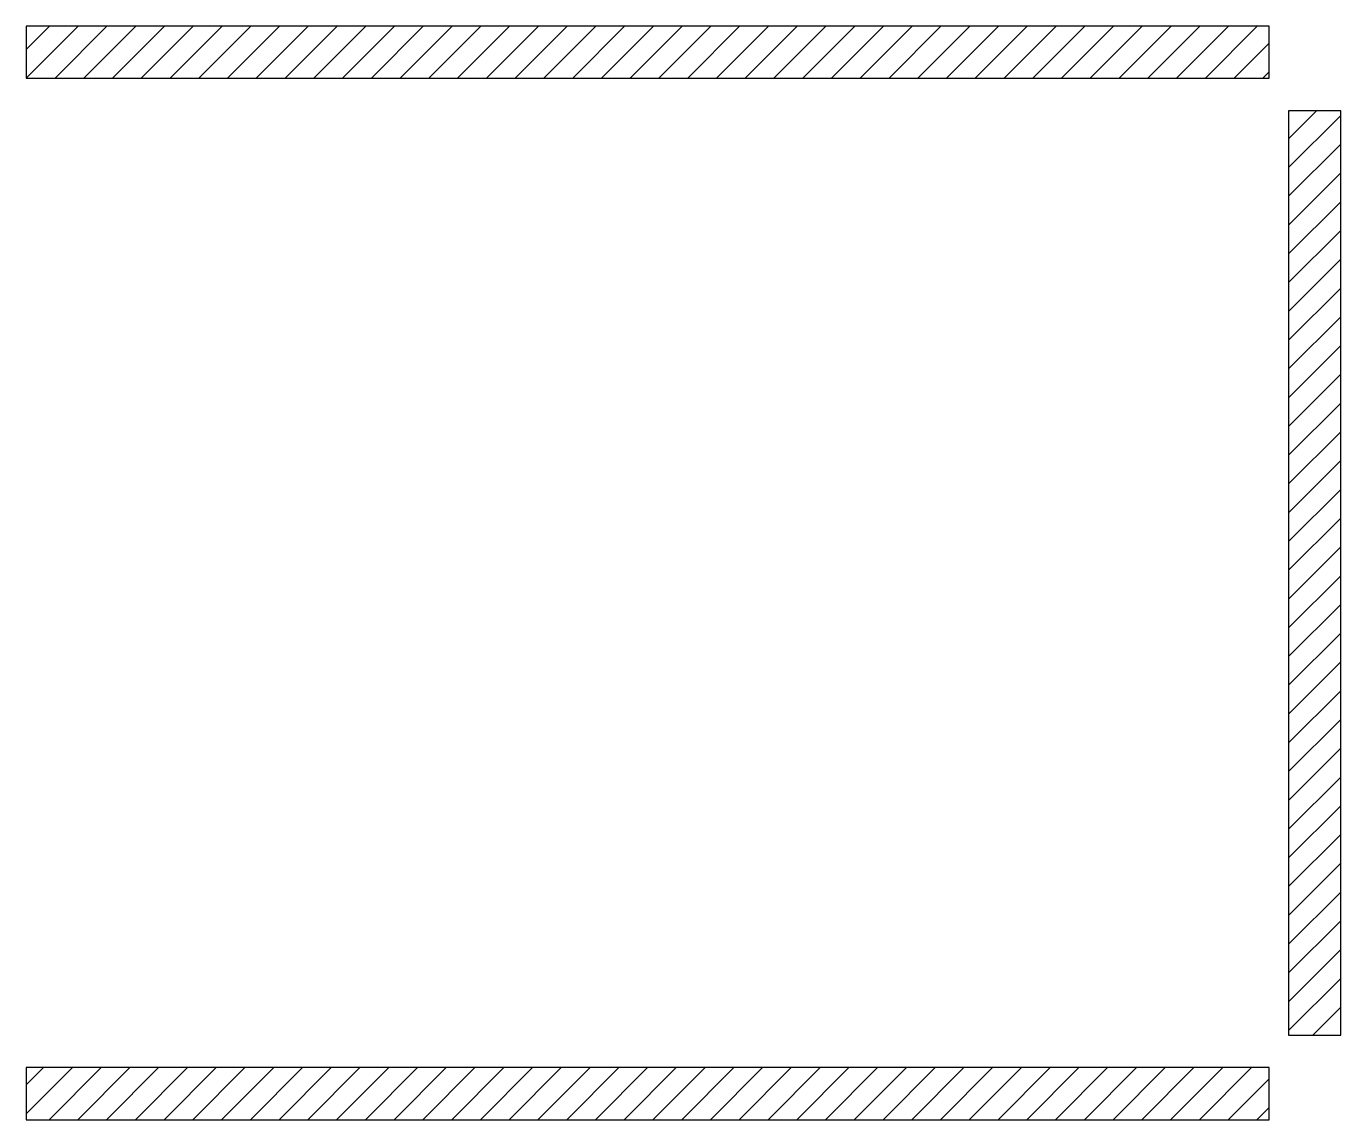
# Model space of a CAD drawing. Extents: x 394 to 4124, y -2056 to 1675.
# Drawn here: x 3922.2 to 4124.2, y 1506.6 to 1674.6 of the extents above; entities that cross this region are included whole.
import ezdxf

# ---------------------------------------------------------------- set-up
doc = ezdxf.new("R2010")
doc.units = 0
doc.header["$MEASUREMENT"] = 0
doc.layers.add('TU1', color=9, linetype='CONTINUOUS')
doc.layers.add('TUONG', color=7, linetype='CONTINUOUS')
pattern_1 = [(45, (0, 431.4396), (-2.2097087, 2.2097087), [])]

msp = doc.modelspace()

# ---------------------------------------------------------------- hatches: boundary and pattern name
at = {"layer": 'TU1'}
h = msp.add_hatch(dxfattribs=at)
h.set_pattern_fill('ANSI31', color=256, scale=25, style=0)
h.set_pattern_definition(pattern_1)
h.paths.add_polyline_path([(4113.23, 1666.663), (4113.23, 1674.649), (3922.232, 1674.649), (3922.232, 1666.663)])
h = msp.add_hatch(dxfattribs=at)
h.set_pattern_fill('ANSI31', color=256, scale=25, style=0)
h.set_pattern_definition(pattern_1)
h.paths.add_polyline_path([(4124.228, 1661.659), (4116.222, 1661.659), (4116.222, 1519.649), (4124.228, 1519.649)])
h = msp.add_hatch(dxfattribs=at)
h.set_pattern_fill('ANSI31', color=256, scale=25, style=0)
h.set_pattern_definition(pattern_1)
h.paths.add_polyline_path([(3922.232, 1514.649), (3922.232, 1506.649), (4113.228, 1506.649), (4113.228, 1514.649)])

# ---------------------------------------------------------------- linework, layer by layer
at = {"layer": 'TUONG'}
for points in [[(4113.23, 1674.649), (3922.232, 1674.649), (3922.232, 1666.663), (4113.23, 1666.663)], [(4124.228, 1661.659), (4116.222, 1661.659), (4116.222, 1519.649), (4124.228, 1519.649)], [(4113.228, 1514.649), (3922.232, 1514.649), (3922.232, 1506.649), (4113.228, 1506.649)]]:
    msp.add_lwpolyline(points, close=True, dxfattribs=at)

doc.saveas('drawing.dxf')
